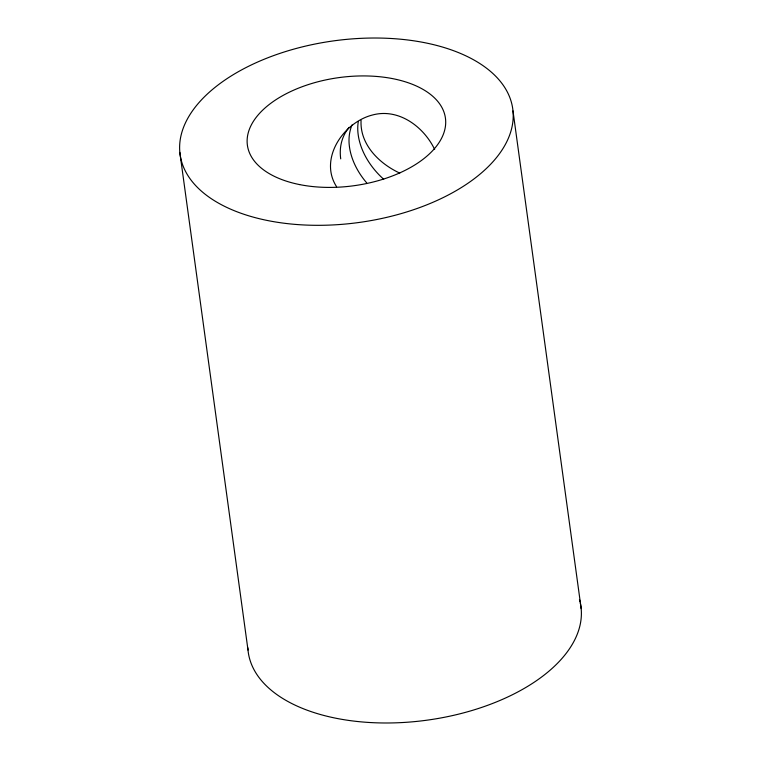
<?xml version="1.0" encoding="UTF-8"?>
<svg xmlns="http://www.w3.org/2000/svg" width="761" height="761" viewBox="0 0 761 761"><rect width="100%" height="100%" fill="white"/><g stroke="black" fill="none" stroke-linecap="round" stroke-linejoin="round"><path stroke-width="1.14" d="M399.744 173.089C379.33 163.663 359.715 144.533 361.075 120.362M434.645 149.422C423.725 126.63 398.431 107.796 372.262 115.063C343.306 122.473 318.621 158.935 336.6 186.749M512.99 110.935A167.896 91.691 -7.8 0 1 270.659 221.128A167.896 91.691 -7.8 0 1 255.591 62.944A167.896 91.691 -7.8 0 1 512.99 110.935L581.166 608.6M179.834 152.4L248.01 650.065M580.291 602.902A167.896 91.691 -7.8 0 1 426.417 720.258A167.896 91.691 -7.8 0 1 247.839 647.773M579.454 599.535A167.896 91.691 -7.8 0 1 580.034 601.78M352.02 124.947A63.02 48.761 29.4 0 0 349.451 146.816A63.02 44.442 41.8 0 0 366.669 182.84M383.696 179.263A63.02 44.442 41.8 0 1 358.193 134.764A63.02 48.761 29.4 0 1 358.241 121.874M340.719 158.868A63.02 48.761 29.4 0 1 349.09 127.372M299.615 184.59A99.938 54.573 -7.8 0 0 445.651 120.381A99.938 54.573 -7.8 0 0 293.974 90.036A99.938 54.573 -7.8 0 0 299.615 184.59"/></g></svg>
